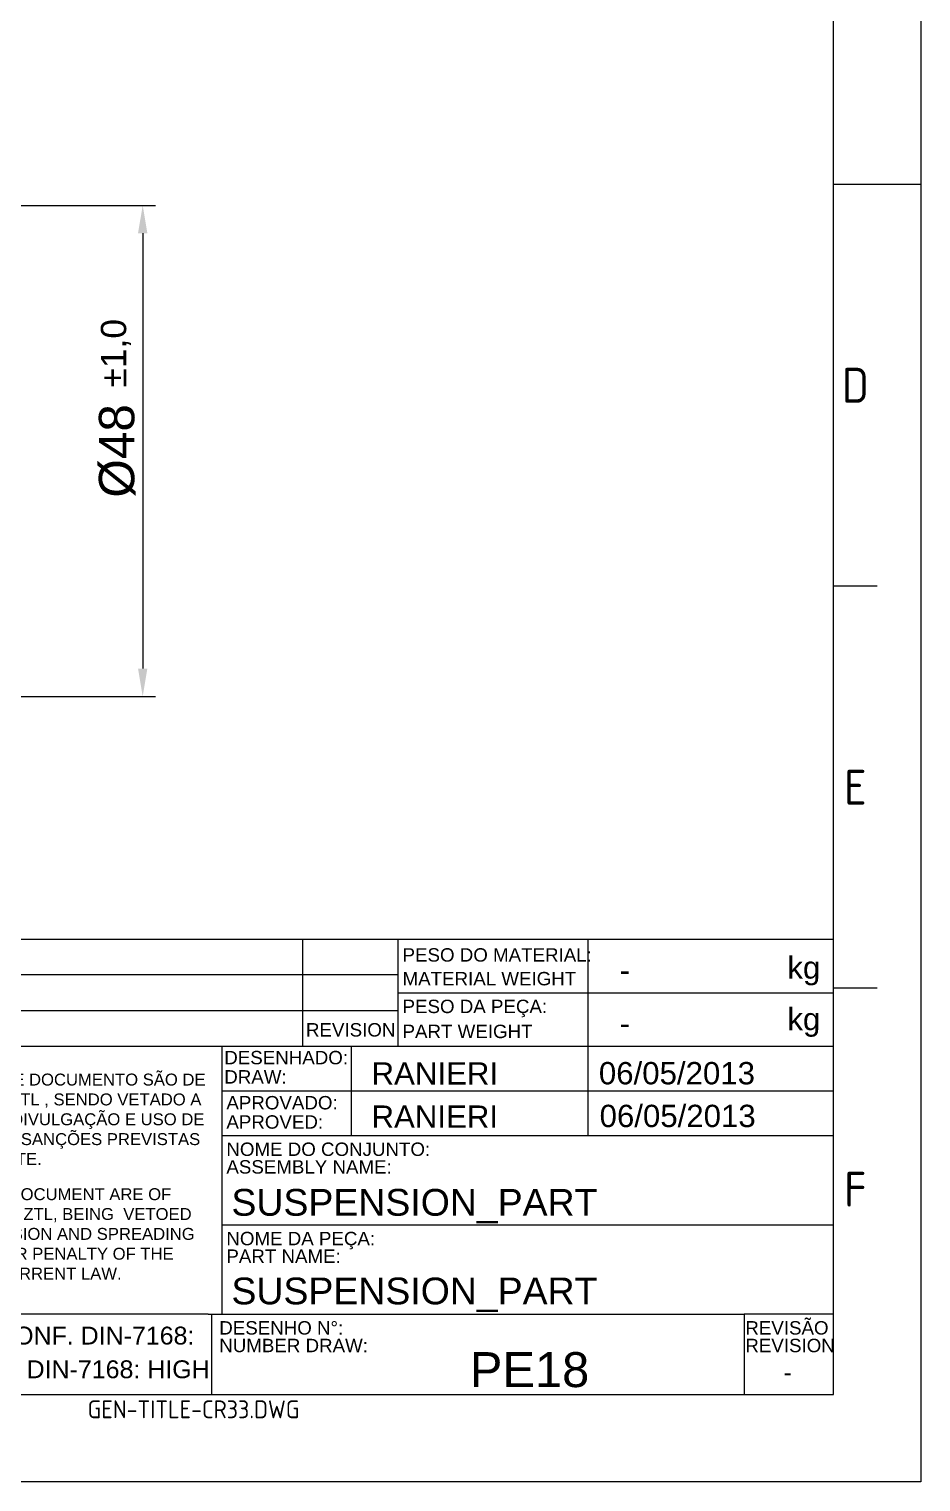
# Model space of a CAD drawing. Header units: millimetres. Extents: x 5222 to 5585, y 1392 to 1648.
# Drawn here: x 5496.9 to 5585, y 1392.2 to 1535.7 of the extents above; entities that cross this region are included whole.
import ezdxf
from ezdxf.enums import TextEntityAlignment as Align

# ---------------------------------------------------------------- set-up
doc = ezdxf.new("R2010")
doc.units = ezdxf.units.MM
doc.linetypes.add('ACAD_ISO02W100', pattern=[15, 12, -3])
doc.linetypes.add('ACAD_ISO05W100', pattern=[33, 24, -3, 0, -3, 0, -3])
for name, color, linetype, lineweight in [('AM_5', 1, 'Continuous', 25), ('AM_8', 5, 'ACAD_ISO02W100', 25), ('AM_BOR', 2, 'ACAD_ISO05W100', 35)]:
    doc.layers.add(name, color=color, linetype=linetype, lineweight=lineweight)
doc.styles.add('ACISOTS', font='isocp.shx', dxfattribs={"height": 1})
doc.styles.get("Standard").update_dxf_attribs({"font": 'arial.ttf'})
doc.dimstyles.new('ISO-25', dxfattribs={"dimtxt": 3.5, "dimasz": 2.75, "dimexe": 1.25, "dimexo": 0.625, "dimtad": 1, "dimtxsty": 'Standard', "dimcen": 2.5, "dimadec": 0, "dimazin": 0, "dimtfac": 1, "dimtmove": 0, "dimatfit": 3, "dimfxl": 1, "dimarcsym": 0})

# ---------------------------------------------------------------- blocks, each defined once
blk = doc.blocks.new('A3 ZTL')
for p, q in [((401.17, 9.78), (401.17, 280.82)), ((19.57, 9.78), (401.17, 9.78))]:
    blk.add_line(p, q)
at = {"layer": 'AM_BOR', "color": 135, "linetype": 'Continuous', "lineweight": 25}
for p, q in [((410.96, 290.61), (410.96, 0)), ((410.96, 0), (0, 0))]:
    blk.add_line(p, q, dxfattribs=at)
at = {"layer": 'AM_BOR', "color": 135, "lineweight": 25}
for p, q in [((401.17, 145.3), (410.96, 145.3)), ((406.07, 100.29), (401.17, 100.29)), ((406.07, 55.28), (401.17, 55.28))]:
    blk.add_line(p, q, dxfattribs=at)
at = {"layer": 'AM_BOR', "color": 135, "lineweight": 25, "style": 'ACISOTS'}
for s, p in [('D', (403.62, 122.8)), ('E', (403.62, 77.79)), ('F', (403.62, 32.78))]:
    blk.add_text(s, height=3.91, dxfattribs=at).set_placement(p, align=Align.MIDDLE)
blk = doc.blocks.new('*D227')
at = {"layer": 'AM_5', "color": 0, "lineweight": -2, "ltscale": 0.25, "transparency": 16777216}
for p, q in [((5462.66, 1518.24), (5509.35, 1518.24)), ((5508.1, 1515.49), (5508.1, 1472.49)), ((5462.66, 1469.74), (5509.35, 1469.74))]:
    blk.add_line(p, q, dxfattribs=at)
at = {"layer": 'AM_5', "color": 0, "ltscale": 0.25, "transparency": 16777216}
for points in [[(5507.64, 1515.49), (5508.56, 1515.49), (5508.1, 1518.24)], [(5507.64, 1472.49), (5508.56, 1472.49), (5508.1, 1469.74)]]:
    blk.add_solid(points, dxfattribs=at)
at = {"layer": 'Defpoints', "color": 0, "ltscale": 0.25, "transparency": 16777216}
for p in [(5462.03, 1518.24), (5462.03, 1469.74), (5508.1, 1469.74)]:
    blk.add_point(p, dxfattribs=at)
at = {"layer": 'AM_5', "color": 0, "ltscale": 0.25, "transparency": 16777216, "insert": (5505.59, 1493.99), "char_height": 3.5, "attachment_point": 5, "rotation": 90}
blk.add_mtext('%%c48', dxfattribs=at)

msp = doc.modelspace()

# ---------------------------------------------------------------- linework, layer by layer
at = {"linetype": 'Continuous'}
msp.add_line((5421.072, 1445.771), (5576.32, 1445.771), dxfattribs=at)
at = {"layer": 'AM_8', "color": 0, "linetype": 'Continuous'}
for p, q in [((5523.872, 1445.771), (5523.872, 1435.186)), ((5533.316, 1435.186), (5533.316, 1445.771)), ((5552.062, 1445.771), (5552.062, 1440.479)), ((5576.32, 1400.785), (5576.32, 1445.771)), ((5533.316, 1442.243), (5421.072, 1442.243)), ((5533.316, 1440.479), (5576.32, 1440.479)), ((5552.062, 1440.479), (5552.062, 1435.186)), ((5421.072, 1438.715), (5533.316, 1438.715)), ((5421.072, 1435.186), (5514.574, 1435.186)), ((5514.574, 1435.186), (5576.32, 1435.186)), ((5515.92, 1435.186), (5515.92, 1418.427)), ((5528.693, 1435.186), (5528.693, 1426.366)), ((5552.062, 1435.186), (5552.062, 1426.366)), ((5515.92, 1430.776), (5576.32, 1430.776)), ((5515.92, 1426.366), (5576.32, 1426.366)), ((5515.92, 1418.427), (5515.92, 1408.724)), ((5515.92, 1417.545), (5576.32, 1417.545)), ((5514.574, 1408.724), (5421.072, 1408.724)), ((5514.574, 1408.724), (5567.499, 1408.724)), ((5514.941, 1400.785), (5514.941, 1408.724)), ((5576.32, 1408.724), (5567.499, 1408.724)), ((5567.499, 1408.724), (5567.499, 1400.785)), ((5421.072, 1400.785), (5576.32, 1400.785))]:
    msp.add_line(p, q, dxfattribs=at)

# ---------------------------------------------------------------- block references
at = {"linetype": 'ByBlock', "lineweight": 0, "xscale": 0.8820900000000002, "yscale": 0.8820900000000002, "zscale": 0.8820900000000002}
msp.add_blockref('A3 ZTL', (5222.448, 1392.154), dxfattribs=at)

# ---------------------------------------------------------------- texts
at = {"color": 0, "linetype": 'Continuous', "char_height": 1.17612, "attachment_point": 1}
for s, width, insert in [('\\pi0.21918;TODAS AS INFORMAÇÕES CONTIDAS NESTE DOCUMENTO SÃO DE \\P\\pi0.62633;PROPRIEDADE CULTURAL E AUTORAL DA ZTL , SENDO VETADO A \\P\\pi0.37522;CESSÃO, REPRODUÇÃO, TRANSMISSÃO E DIVULGAÇÃO E USO DE \\P\\pi0.78036;SEU TEOR POR TERCEIROS, SOB PENA DA SANÇÕES PREVISTAS \\P\\pi16.537;NA LEGISLAÇÃO VIGENTE.', 54.08098, (5460.326, 1432.484)), ('\\pi3.4221;ALL INFORMATION CONTAINED IN THIS DOCUMENT ARE OF \\P\\pi1.5039;CULTURAL AND AUTHORIAL PROPERTY OF ZTL, BEING  VETOED \\P\\pi1.1713;THE CESSION, REPRODUCTION,TRANSMISSION AND SPREADING \\P\\pi3.1999;AND USE OF ITS TEXT FOR THIRD, UNDER PENALTY OF THE \\P\\pi8.4671;SANCTIONS FORESEEN IN THE CURRENT LAW.', 54.60221, (5459.672, 1421.164))]:
    msp.add_mtext_dynamic_manual_height_columns(s, width=width, gutter_width=12.5, heights=[0], dxfattribs=dict(at, insert=insert))
at = {"layer": 'AM_5', "ltscale": 0.25, "insert": (5503.97, 1500.247), "char_height": 2.5, "attachment_point": 1, "rotation": 90}
msp.add_mtext_dynamic_manual_height_columns('%%P1,0', width=15.23302, gutter_width=12.5, heights=[0], dxfattribs=at)
at = {"layer": 'AM_8', "color": 0, "linetype": 'Continuous'}
for s, height, p in [('PESO DO MATERIAL:', 1.32313, (5533.76, 1443.547)), ('kg', 2.2052, (5571.762, 1441.855)), ('MATERIAL WEIGHT', 1.32313, (5533.76, 1441.203)), ('PESO DA PEÇA:', 1.32313, (5533.76, 1438.462)), ('kg', 2.2052, (5571.762, 1436.768)), ('REVISION', 1.3231, (5524.222, 1436.148)), ('PART WEIGHT', 1.32313, (5533.76, 1435.993)), ('DESENHADO:', 1.3231, (5516.155, 1433.405)), ('DRAW:', 1.3231, (5516.155, 1431.502)), ('APROVADO:', 1.3231, (5516.364, 1428.949)), ('APROVED:', 1.3231, (5516.364, 1427.046)), ('NOME DO CONJUNTO:', 1.32313, (5516.364, 1424.354)), ('ASSEMBLY NAME:', 1.32313, (5516.364, 1422.611)), ('NOME DA PEÇA:', 1.32313, (5516.364, 1415.533)), ('PART NAME:', 1.3231, (5516.364, 1413.79)), ('TOLERÂNCIAS NÃO INDICADAS CONF. DIN-7168:', 1.76418, (5455.421, 1405.728)), ('DESENHO N%%d:', 1.32313, (5515.661, 1406.712)), ('REVISÃO', 1.3231, (5567.61, 1406.712)), ('REVISION', 1.3231, (5567.61, 1404.97)), ('NUMBER DRAW:', 1.32313, (5515.661, 1404.97)), ('TOLERANCES NOT INDICATED AS DIN-7168: HIGH', 1.76418, (5455.421, 1402.398))]:
    msp.add_text(s, height=height, dxfattribs=at).set_placement(p)
for p in [(5555.204, 1442.708), (5555.204, 1437.46)]:
    msp.add_attdef('-', text='', height=2.205, dxfattribs=at).set_placement(p, align=Align.MIDDLE_LEFT)
for tag, p, height in [('RANIERI', (5530.698, 1431.398), 2.205), ('06/05/2013', (5553.147, 1431.424), 2.205), ('RANIERI', (5530.696, 1427.13), 2.205), ('06/05/2013', (5553.218, 1427.203), 2.205), ('SUSPENSION_PART', (5516.863, 1418.448), 2.646), ('SUSPENSION_PART', (5516.863, 1409.694), 2.646), ('PE18', (5540.409, 1401.523), 3.45)]:
    msp.add_attdef(tag, p, '', height=height, dxfattribs=at)
msp.add_attdef('-', text='', height=1.725, dxfattribs=at).set_placement((5571.785, 1402.981), align=Align.MIDDLE_CENTER)
at = {"layer": 'AM_8', "color": 0, "linetype": 'Continuous', "style": 'ACISOTS'}
msp.add_attdef('GEN-TITLE-CR33.DWG', (5502.668, 1398.444), '', height=1.764, dxfattribs=at)

# ---------------------------------------------------------------- dimensions: what is measured, and where the dimension line sits
at = {"layer": 'AM_5', "ltscale": 0.25}
dim = msp.add_linear_dim(base=(5508.097, 1469.738), p1=(5462.033, 1518.238), p2=(5462.033, 1469.738), angle=90, text='%%c48', dimstyle='ISO-25', dxfattribs=at)
dim.commit()
dim.dimension.update_dxf_attribs({"geometry": '*D227', "text_midpoint": (5505.587, 1493.988)})

doc.saveas('drawing.dxf')
